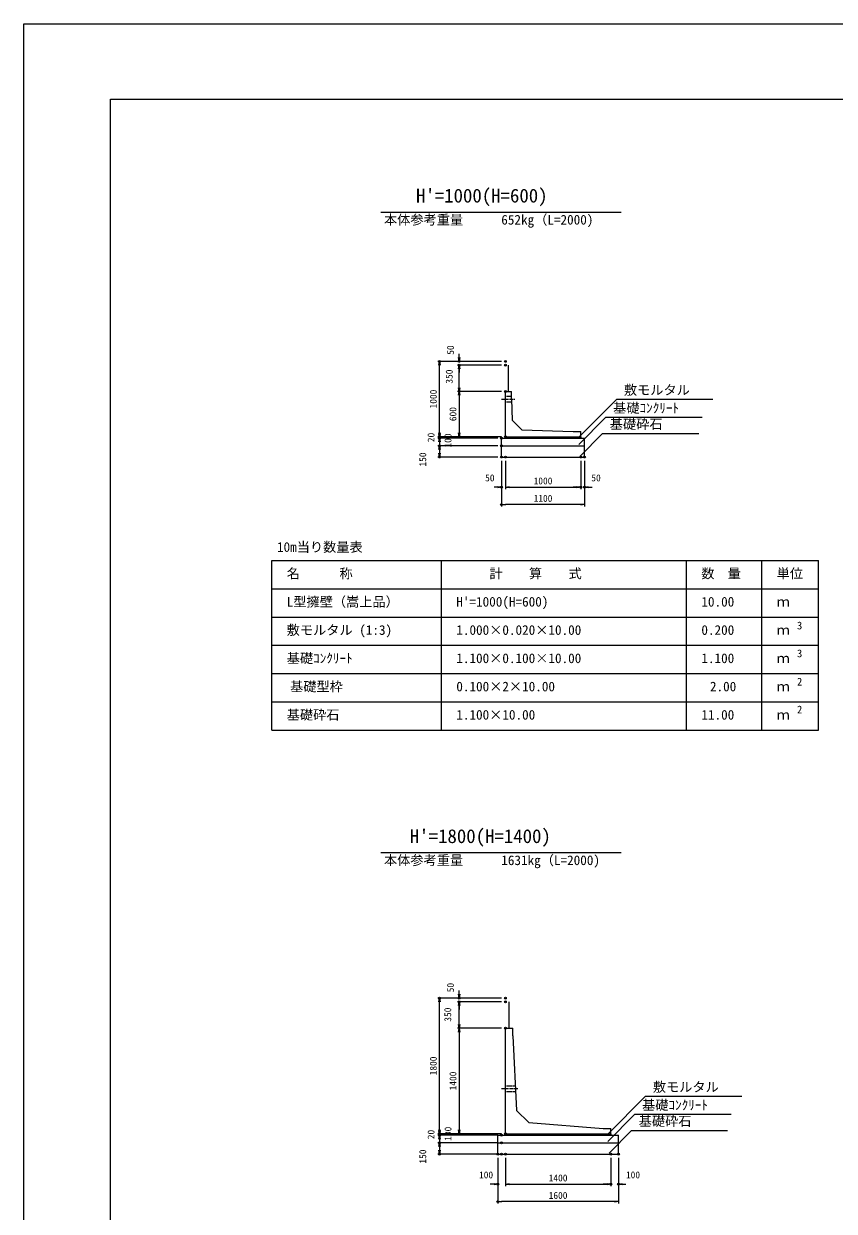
# Model space of a CAD drawing. Units: millimetres on the paper. Extents: x 0 to 841, y -307 to 901.
# Drawn here: x 0 to 215.1, y 585.6 to 900.8 of the extents above; entities that cross this region are included whole.
import ezdxf
from ezdxf.enums import TextEntityAlignment as Align

# ---------------------------------------------------------------- set-up
doc = ezdxf.new("R2010")
doc.units = ezdxf.units.MM
doc.header["$PDMODE"] = 32
doc.header["$PDSIZE"] = 0.5
doc.linetypes.add('USER1', pattern=[1.125, 0.75, -0.125, 0.125, -0.125])
doc.linetypes.add('USER2', pattern=[0.375, 0.25, -0.125])
for name, color, linetype, lineweight in [('D-MTR-FRAM（材料表図枠）', 2, 'Continuous', 18), ('D-STR-DIM（寸法）', 7, 'Continuous', 18), ('D-STR-HTXT（旗揚げ）', 7, 'Continuous', 18), ('D-STR-STR1（構造物）', 4, 'Continuous', 18), ('D-STR-STRn（構造物）', 7, 'Continuous', 18), ('D-STR（構造物外形線）', 1, 'Continuous', 18), ('D-TTL(外枠）', 2, 'Continuous', 18), ('DEFPOINTS_2', 8, 'Continuous', 18)]:
    doc.layers.add(name, color=color, linetype=linetype, lineweight=lineweight)
for name, color, linetype in [('D-MTR-TXT(文字列）', 7, 'Continuous'), ('D-MTR（材料表タイトル）', 7, 'Continuous'), ('D-STR-TXT（文字）', 7, 'Continuous'), ('D-TTL-TXT（文字）', 7, 'Continuous')]:
    doc.layers.add(name, color=color, linetype=linetype)
doc.styles.add('ＭＳ ゴシック', font='')
doc.styles.get('ＭＳ ゴシック').set_extended_font_data('MS Gothic')

# ---------------------------------------------------------------- blocks, each defined once
blk = doc.blocks.new('-000--000-_OPEN')
at = {"color": 7, "linetype": 'Continuous', "lineweight": 18}
for p, q in [((-1, 0.167), (0, 0)), ((0, 0), (-1, -0.167)), ((0, 0), (-1, 0))]:
    blk.add_line(p, q, dxfattribs=at)

msp = doc.modelspace()

# ---------------------------------------------------------------- linework, layer by layer
at = {"layer": 'D-MTR-FRAM（材料表図枠）'}
for p, q in [((65.853, 758.33), (210.853, 758.33)), ((65.853, 713.33), (65.853, 758.33)), ((110.853, 713.33), (110.853, 758.33)), ((175.853, 713.33), (175.853, 758.33)), ((195.853, 726.33), (195.853, 758.33)), ((195.853, 713.33), (195.853, 758.33)), ((210.853, 713.33), (210.853, 758.33)), ((65.853, 750.83), (210.853, 750.83)), ((65.853, 743.33), (210.853, 743.33)), ((65.853, 735.83), (210.853, 735.83)), ((65.853, 728.33), (210.853, 728.33)), ((65.853, 720.83), (210.853, 720.83)), ((65.853, 713.33), (210.853, 713.33))]:
    msp.add_line(p, q, dxfattribs=at)
at = {"layer": 'D-STR-DIM（寸法）'}
for p, q in [((115.549, 812.186), (115.549, 813.186)), ((126.784, 811.186), (109.834, 811.186)), ((110.334, 792.186), (110.334, 810.186)), ((126.784, 811.186), (115.049, 811.186)), ((126.784, 810.186), (115.049, 810.186)), ((126.784, 810.186), (115.049, 810.186)), ((115.549, 804.186), (115.549, 809.186)), ((115.549, 809.186), (115.549, 808.186)), ((126.784, 803.186), (115.049, 803.186)), ((126.784, 803.186), (115.049, 803.186)), ((115.549, 802.186), (115.549, 792.186)), ((126.784, 791.186), (109.834, 791.186)), ((126.784, 791.186), (109.834, 791.186)), ((110.334, 792.186), (110.334, 793.186)), ((110.334, 791.786), (110.334, 792.786)), ((126.784, 791.186), (115.049, 791.186)), ((125.784, 790.786), (109.834, 790.786)), ((125.784, 790.786), (109.834, 790.786)), ((125.784, 788.786), (109.834, 788.786)), ((125.784, 788.786), (109.834, 788.786)), ((110.334, 789.786), (110.334, 788.786)), ((125.784, 785.786), (109.834, 785.786)), ((110.334, 787.786), (110.334, 786.786)), ((110.334, 787.786), (110.334, 786.786)), ((126.784, 784.786), (126.784, 772.656)), ((126.784, 784.786), (126.784, 777.283)), ((127.784, 784.786), (127.784, 777.283)), ((127.784, 784.786), (127.784, 777.283)), ((147.784, 784.786), (147.784, 777.283)), ((147.784, 784.786), (147.784, 777.283)), ((148.784, 784.786), (148.784, 772.656)), ((148.784, 784.786), (148.784, 777.283)), ((125.784, 777.783), (124.784, 777.783)), ((128.784, 777.783), (146.784, 777.783)), ((128.784, 777.783), (129.784, 777.783)), ((146.784, 777.783), (145.784, 777.783)), ((149.784, 777.783), (150.784, 777.783)), ((147.784, 773.156), (127.784, 773.156)), ((115.549, 643.186), (115.549, 644.186)), ((126.784, 642.186), (109.834, 642.186)), ((110.334, 607.186), (110.334, 641.186)), ((126.784, 642.186), (115.049, 642.186)), ((126.784, 641.186), (115.049, 641.186)), ((126.784, 641.186), (115.049, 641.186)), ((115.549, 635.186), (115.549, 640.186)), ((115.549, 640.186), (115.549, 639.186)), ((126.784, 634.186), (115.049, 634.186)), ((126.784, 634.186), (115.049, 634.186)), ((115.549, 633.186), (115.549, 607.186)), ((126.784, 606.186), (109.834, 606.186)), ((126.784, 606.186), (109.834, 606.186)), ((125.784, 605.786), (109.834, 605.786)), ((125.784, 605.786), (109.834, 605.786)), ((110.334, 607.186), (110.334, 608.186)), ((110.334, 606.786), (110.334, 607.786)), ((126.784, 606.186), (115.049, 606.186)), ((125.784, 603.786), (109.834, 603.786)), ((125.784, 603.786), (109.834, 603.786)), ((110.334, 604.786), (110.334, 603.786)), ((110.334, 602.786), (110.334, 601.786)), ((110.334, 602.786), (110.334, 601.786)), ((125.784, 600.786), (109.834, 600.786)), ((125.784, 599.786), (125.784, 587.656)), ((125.784, 599.786), (125.784, 592.283)), ((127.784, 599.786), (127.784, 592.283)), ((127.784, 599.786), (127.784, 592.283)), ((155.784, 599.786), (155.784, 592.283)), ((155.784, 599.786), (155.784, 592.283)), ((157.784, 599.786), (157.784, 587.656)), ((157.784, 599.786), (157.784, 592.283)), ((124.784, 592.783), (123.784, 592.783)), ((128.784, 592.783), (154.784, 592.783)), ((128.784, 592.783), (129.784, 592.783)), ((154.784, 592.783), (153.784, 592.783)), ((158.784, 592.783), (159.784, 592.783)), ((156.784, 588.156), (126.784, 588.156))]:
    msp.add_line(p, q, dxfattribs=at)
for p in [(110.334, 811.186), (115.549, 811.186), (115.549, 810.186), (127.784, 811.186), (127.784, 811.186), (127.784, 810.186), (127.784, 810.186), (127.784, 803.186), (127.784, 803.186), (115.549, 791.186), (127.784, 791.186), (127.784, 791.186), (127.784, 791.186), (110.334, 790.786), (110.334, 788.786), (126.784, 790.786), (126.784, 790.786), (126.784, 788.786), (126.784, 788.786), (110.334, 785.786), (126.784, 785.786), (126.784, 785.786), (126.784, 785.786), (127.784, 785.786), (127.784, 785.786), (147.784, 785.786), (147.784, 785.786), (148.784, 785.786), (148.784, 785.786), (126.784, 777.783), (147.784, 777.783), (148.784, 777.783), (126.784, 773.156), (110.334, 642.186), (115.549, 642.186), (115.549, 641.186), (127.784, 642.186), (127.784, 642.186), (127.784, 641.186), (127.784, 641.186), (127.784, 634.186), (127.784, 634.186), (110.334, 605.786), (115.549, 606.186), (126.784, 605.786), (126.784, 605.786), (127.784, 606.186), (127.784, 606.186), (127.784, 606.186), (110.334, 603.786), (126.784, 603.786), (126.784, 603.786), (110.334, 600.786), (125.784, 600.786), (125.784, 600.786), (126.784, 600.786), (127.784, 600.786), (127.784, 600.786), (155.784, 600.786), (155.784, 600.786), (157.784, 600.786), (157.784, 600.786), (125.784, 592.783), (155.784, 592.783), (157.784, 592.783), (125.784, 588.156)]:
    msp.add_point(p, dxfattribs=at)
at = {"layer": 'D-STR-HTXT（旗揚げ）'}
for p, q in [((94.755, 850.786), (158.538, 850.786)), ((147.329, 791.039), (157.246, 801.051)), ((182.844, 801.051), (157.246, 801.051)), ((147.329, 789.134), (154.389, 796.262)), ((179.987, 796.262), (154.389, 796.262)), ((147.622, 786.051), (153.501, 791.987)), ((179.099, 791.987), (153.501, 791.987)), ((94.755, 680.786), (158.538, 680.786)), ((155.005, 606.039), (164.922, 616.051)), ((190.52, 616.051), (164.922, 616.051)), ((155.005, 604.134), (162.065, 611.262)), ((187.663, 611.262), (162.065, 611.262)), ((155.298, 601.051), (161.177, 606.987)), ((186.776, 606.987), (161.177, 606.987))]:
    msp.add_line(p, q, dxfattribs=at)
at = {"layer": 'D-STR-STR1（構造物）'}
for p, q in [((128.584, 803.186), (128.584, 810.186)), ((128.784, 634.186), (128.784, 641.186))]:
    msp.add_line(p, q, dxfattribs=at)
at = {"layer": 'D-STR-STRn（構造物）', "linetype": 'USER1'}
for p, q in [((126.784, 801.186), (130.331, 801.186)), ((126.784, 618.186), (131.1, 618.186))]:
    msp.add_line(p, q, dxfattribs=at)
at = {"layer": 'D-STR-STRn（構造物）', "linetype": 'USER2'}
for p, q in [((127.784, 801.936), (129.384, 801.936)), ((127.784, 800.436), (129.41, 800.436)), ((127.784, 618.936), (130.453, 618.936)), ((127.784, 617.436), (130.528, 617.436))]:
    msp.add_line(p, q, dxfattribs=at)
at = {"layer": 'D-STR-STRn（構造物）'}
for p, q in [((127.784, 791.186), (127.784, 790.786)), ((147.784, 791.186), (147.784, 790.786)), ((126.784, 790.786), (148.784, 790.786)), ((126.784, 785.786), (126.784, 790.786)), ((126.784, 788.786), (148.784, 788.786)), ((148.784, 785.786), (148.784, 790.786)), ((126.784, 785.786), (148.784, 785.786)), ((125.784, 600.786), (125.784, 605.786)), ((125.784, 605.786), (157.784, 605.786)), ((127.784, 606.186), (127.784, 605.786)), ((155.784, 606.186), (155.784, 605.786)), ((157.784, 600.786), (157.784, 605.786)), ((125.784, 603.786), (157.784, 603.786)), ((125.784, 600.786), (157.784, 600.786))]:
    msp.add_line(p, q, dxfattribs=at)
at = {"layer": 'D-STR（構造物外形線）'}
for p, q in [((127.784, 791.186), (127.784, 803.186)), ((127.784, 803.186), (129.384, 803.186)), ((129.384, 801.186), (129.384, 803.186)), ((129.384, 801.186), (129.584, 795.586)), ((129.584, 795.586), (132.184, 792.986)), ((127.784, 791.186), (147.784, 791.186)), ((132.184, 792.986), (145.784, 792.586)), ((145.784, 792.586), (147.784, 792.586)), ((147.784, 791.186), (147.784, 792.586)), ((127.784, 634.186), (129.784, 634.186)), ((127.784, 606.186), (127.784, 634.186)), ((129.784, 632.186), (129.784, 634.186)), ((129.784, 632.186), (130.784, 612.386)), ((130.784, 612.386), (133.984, 609.186)), ((133.984, 609.186), (153.784, 607.586)), ((127.784, 606.186), (155.784, 606.186)), ((153.784, 607.586), (155.784, 607.586)), ((155.784, 606.186), (155.784, 607.586))]:
    msp.add_line(p, q, dxfattribs=at)
at = {"layer": 'D-TTL(外枠）'}
for p, q in [((23, 880.786), (818, 880.786)), ((23, 326.786), (23, 880.786))]:
    msp.add_line(p, q, dxfattribs=at)
at = {"layer": 'DEFPOINTS_2'}
for p, q in [((0, 900.786), (841, 900.786)), ((0, 306.786), (0, 900.786))]:
    msp.add_line(p, q, dxfattribs=at)

# ---------------------------------------------------------------- block references
at = {"layer": 'D-STR-DIM（寸法）'}
for p, rotation in [((110.334, 811.186), 90), ((115.549, 811.186), 270), ((115.549, 810.186), 90), ((115.549, 810.186), 90), ((115.549, 803.186), 270), ((115.549, 803.186), 90), ((110.334, 791.186), 270), ((110.334, 791.186), 270), ((110.334, 790.786), 270), ((115.549, 791.186), 270), ((110.334, 790.786), 90), ((110.334, 788.786), 90), ((110.334, 788.786), 90), ((110.334, 785.786), 270), ((127.784, 777.783), 180), ((127.784, 777.783), 180), ((148.784, 777.783), 180), ((126.784, 773.156), 180), ((115.549, 642.186), 270), ((110.334, 642.186), 90), ((115.549, 641.186), 90), ((115.549, 641.186), 90), ((115.549, 634.186), 270), ((115.549, 634.186), 90), ((110.334, 606.186), 270), ((110.334, 606.186), 270), ((110.334, 605.786), 270), ((110.334, 605.786), 90), ((115.549, 606.186), 270), ((110.334, 603.786), 90), ((110.334, 603.786), 90), ((110.334, 600.786), 270), ((127.784, 592.783), 180), ((127.784, 592.783), 180), ((157.784, 592.783), 180), ((125.784, 588.156), 180)]:
    msp.add_blockref('-000--000-_OPEN', p, dxfattribs=dict(at, rotation=rotation))
for p in [(126.784, 777.783), (147.784, 777.783), (147.784, 777.783), (148.784, 773.156), (125.784, 592.783), (155.784, 592.783), (155.784, 592.783), (157.784, 588.156)]:
    msp.add_blockref('-000--000-_OPEN', p, dxfattribs=at)

# ---------------------------------------------------------------- texts
at = {"layer": 'D-MTR-TXT(文字列）', "style": 'ＭＳ ゴシック'}
for s, height, p in [('本体参考重量', 2.566, (95.585, 846.719)), ('652kg（L=2000)', 2.566, (126.705, 846.719)), ('名\u3000\u3000\u3000称', 2.566, (69.775, 752.83)), ('計\u3000\u3000算\u3000\u3000式', 2.566, (123.553, 752.83)), ('数\u3000量', 2.566, (179.775, 752.83)), ('単位', 2.566, (199.775, 752.83)), ('L型擁壁（嵩上品）', 2.566, (69.775, 745.33)), ("H'=1000(H=600)", 2.566, (114.775, 745.33)), ('10.00', 2.566, (179.802, 745.33)), ('ｍ', 2.566, (199.775, 745.33)), ('敷モルタル (1:3)', 2.566, (69.775, 737.83)), ('1.000×0.020×10.00', 2.566, (114.775, 737.83)), ('0.200', 2.566, (179.802, 737.83)), ('3', 2.053, (205.177, 739.43)), ('ｍ', 2.566, (199.775, 737.83)), ('3', 2.053, (205.177, 732.03)), ('基礎ｺﾝｸﾘｰﾄ', 2.566, (69.775, 730.33)), ('1.100×0.100×10.00', 2.566, (114.775, 730.33)), ('1.100', 2.566, (179.802, 730.33)), ('ｍ', 2.566, (199.775, 730.33)), ('基礎型枠', 2.566, (70.675, 722.83)), ('0.100×2×10.00', 2.566, (114.775, 722.83)), ('2.00', 2.566, (182.076, 722.83)), ('ｍ', 2.566, (199.775, 722.83)), ('2', 2.053, (205.177, 724.53)), ('基礎砕石', 2.566, (69.775, 715.33)), ('1.100×10.00', 2.566, (114.775, 715.33)), ('11.00', 2.566, (179.802, 715.33)), ('2', 2.053, (205.177, 717.13)), ('ｍ', 2.566, (199.775, 715.33)), ('本体参考重量', 2.566, (95.585, 676.719)), ('1631kg（L=2000)', 2.566, (126.705, 676.719))]:
    msp.add_text(s, height=height, dxfattribs=at).set_placement(p, align=Align.BOTTOM_LEFT)
at = {"layer": 'D-MTR（材料表タイトル）', "style": 'ＭＳ ゴシック'}
msp.add_text('10m当り数量表', height=2.566, dxfattribs=at).set_placement((67.195, 759.855), align=Align.BOTTOM_LEFT)
at = {"layer": 'D-STR-DIM（寸法）', "style": 'ＭＳ ゴシック'}
for s, p in [('50', (114.691, 812.932)), ('350', (114.345, 805.269)), ('1000', (110.134, 798.686)), ('600', (115.349, 795.311)), ('20', (109.534, 789.736)), ('100', (114.036, 788.301)), ('150', (107.334, 783.26)), ('50', (114.691, 643.725)), ('350', (113.964, 635.928)), ('1800', (110.134, 621.686)), ('1400', (115.349, 617.686)), ('20', (109.534, 604.736)), ('100', (114.036, 604.311)), ('150', (107.334, 598.26))]:
    msp.add_text(s, height=1.833, rotation=90, dxfattribs=at).set_placement(p, align=Align.BOTTOM_LEFT)
for s, p in [('50', (122.422, 778.796)), ('1000', (135.284, 777.983)), ('50', (150.606, 778.796)), ('1100', (135.284, 773.356)), ('100', (120.797, 593.796)), ('100', (159.787, 593.796)), ('1400', (139.284, 592.983)), ('1600', (139.284, 588.356))]:
    msp.add_text(s, height=1.833, dxfattribs=at).set_placement(p, align=Align.BOTTOM_LEFT)
at = {"layer": 'D-STR-TXT（文字）', "style": 'ＭＳ ゴシック'}
for s, p in [('敷モルタル', (159.246, 801.551)), ('基礎ｺﾝｸﾘｰﾄ', (156.389, 796.762)), ('基礎砕石', (155.501, 792.487)), ('敷モルタル', (166.922, 616.551)), ('基礎ｺﾝｸﾘｰﾄ', (164.065, 611.762)), ('基礎砕石', (163.177, 607.487))]:
    msp.add_text(s, height=2.566, dxfattribs=at).set_placement(p, align=Align.BOTTOM_LEFT)
at = {"layer": 'D-TTL-TXT（文字）', "style": 'ＭＳ ゴシック'}
for s, p in [("H'=1000(H=600)", (104.078, 852.234)), ("H'=1800(H=1400)", (102.453, 682.234))]:
    msp.add_text(s, height=3.666, dxfattribs=at).set_placement(p, align=Align.BOTTOM_LEFT)

doc.saveas('drawing.dxf')
